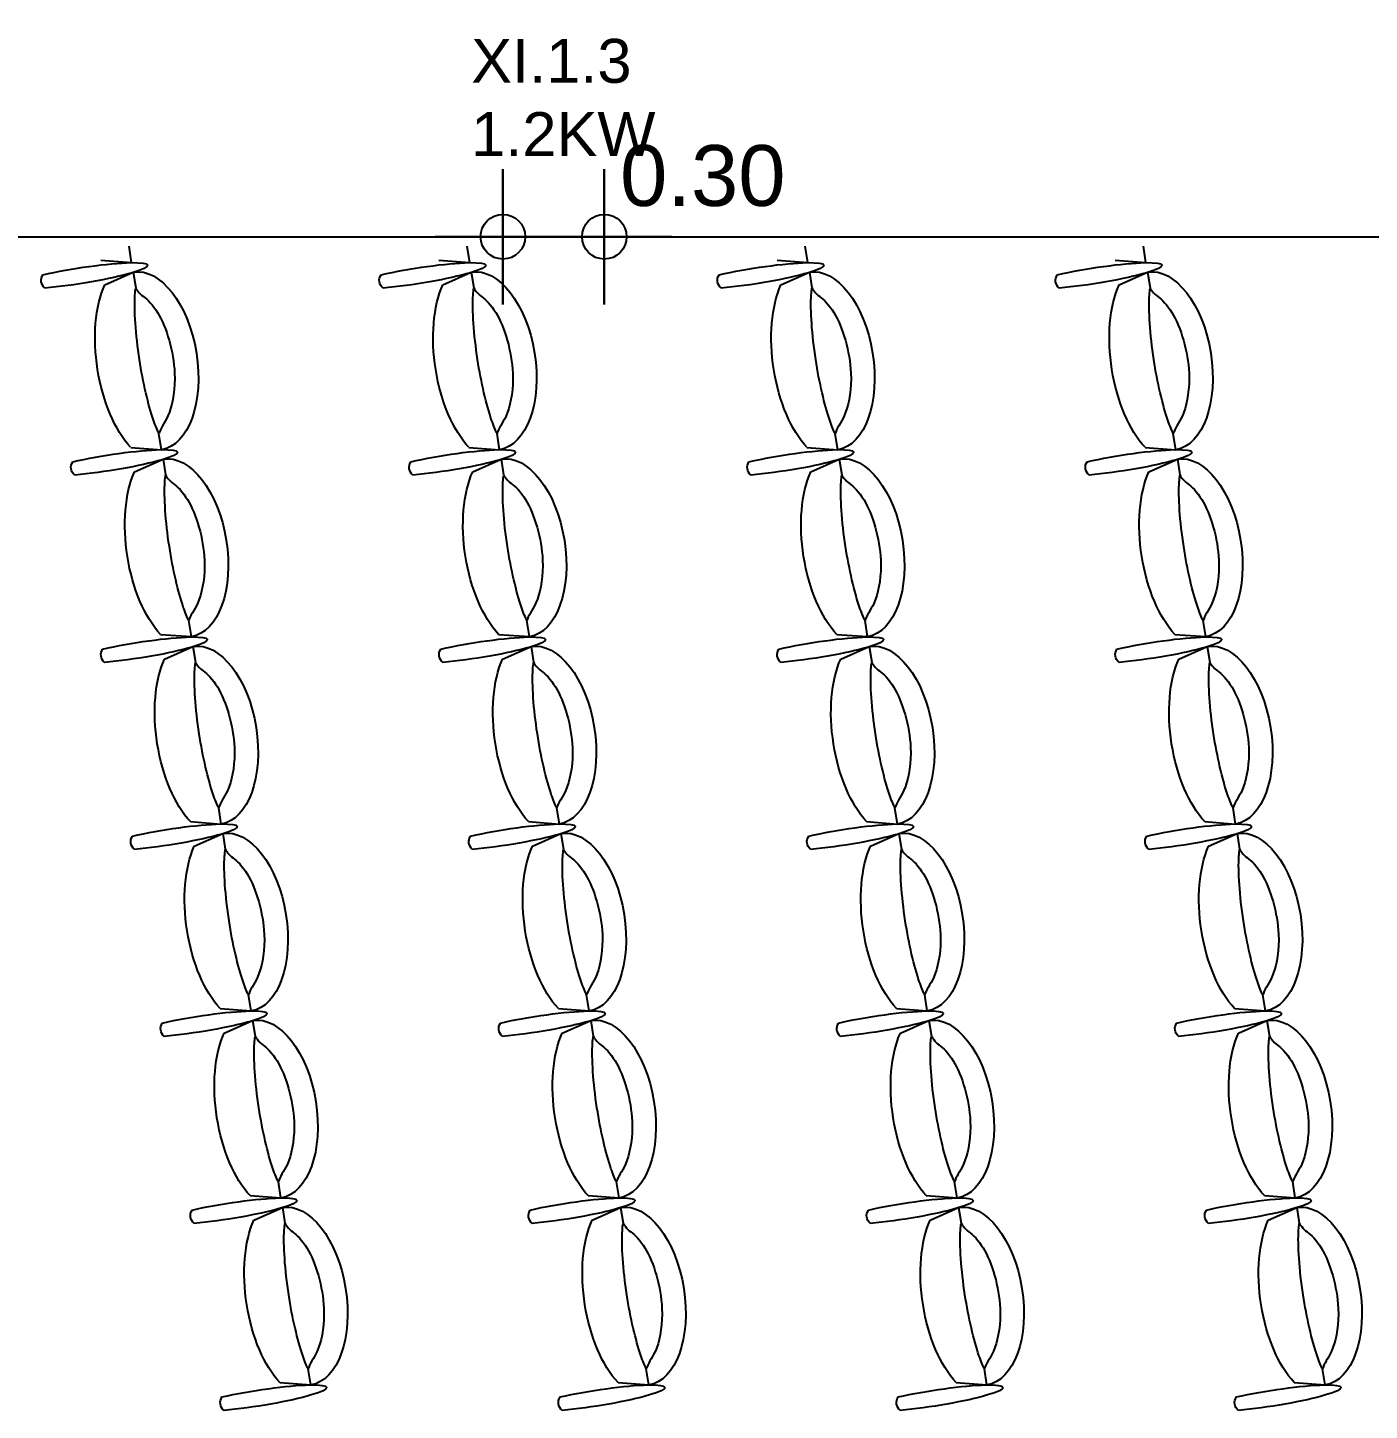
# Model space of a CAD drawing. Header units: metres. Extents: x -11 to 85, y -301 to 135.
# Drawn here: x 27.918 to 31.886, y -183.875 to -179.786 of the extents above; entities that cross this region are included whole.
import ezdxf

# ---------------------------------------------------------------- set-up
doc = ezdxf.new("R2010")
doc.units = ezdxf.units.M
doc.header["$LTSCALE"] = 0.036
doc.header["$PDMODE"] = 2
for name, color, linetype in [('arxitek isogeio', 252, 'Continuous'), ('DIMBLK', 252, 'Continuous'), ('Epipla', 252, 'Continuous'), ('HLEK_FL001_SYMBOLS', 230, 'Continuous')]:
    doc.layers.add(name, color=color, linetype=linetype)
doc.styles.add('COMU-N', font='arial.ttf')
doc.styles.get("Standard").update_dxf_attribs({"font": 'arial.ttf'})
doc.dimstyles.new('CADWDOT', dxfattribs={"dimscale": 0.1, "dimtxt": 1.8, "dimasz": 0.08, "dimexe": 2, "dimexo": 0, "dimgap": 0.09, "dimtad": 0, "dimrnd": 0.001, "dimzin": 0, "dimdsep": 46, "dimtxsty": 'Standard', "dimblk1": 'ARTDIM', "dimblk2": 'ARTDIM', "dimsah": 1, "dimcen": 0.09, "dimdle": 0.05, "dimse1": 1, "dimse2": 1, "dimadec": 0, "dimazin": 0, "dimtfac": 1, "dimtmove": 0, "dimatfit": 3, "dimldrblk": 'ARTDIM', "dimfxl": 2, "dimtvp": 0.9999, "dimtolj": 1, "dimtzin": 0, "dimarcsym": 0})

# ---------------------------------------------------------------- blocks, each defined once
blk = doc.blocks.new('ARTDIM')
at = {"layer": 'DIMBLK'}
for p, q in [((0, -24.9975), (0, 24.9975)), ((-24.9975, 0), (24.9975, 0))]:
    blk.add_line(p, q, dxfattribs=at)
blk.add_circle((0, 0), 8.25, dxfattribs=at)
blk = doc.blocks.new('*D1306')
at = {"layer": 'arxitek isogeio', "color": 0, "lineweight": -2}
blk.add_line((22.4317, -180.4041), (29.3157, -180.4041), dxfattribs=at)
at = {"layer": 'Defpoints', "color": 0, "transparency": 16777216}
for p in [(22.4237, -179.7468), (29.3237, -179.7468), (29.3237, -180.4041)]:
    blk.add_point(p, dxfattribs=at)
at = {"layer": 'arxitek isogeio', "color": 0, "lineweight": -2, "xscale": 0.008, "yscale": 0.008, "zscale": 0.008, "rotation": 180}
blk.add_blockref('ARTDIM', (22.4237, -180.4041), dxfattribs=at)
at = {"layer": 'arxitek isogeio', "color": 0, "lineweight": -2, "xscale": 0.008, "yscale": 0.008, "zscale": 0.008}
blk.add_blockref('ARTDIM', (29.3237, -180.4041), dxfattribs=at)
at = {"layer": 'arxitek isogeio', "color": 0, "insert": (25.8737, -180.2242), "char_height": 0.18, "attachment_point": 5}
blk.add_mtext('\\A1;6.90', dxfattribs=at)
blk = doc.blocks.new('*D1307')
at = {"layer": 'arxitek isogeio', "color": 0, "lineweight": -2}
for p, q in [((29.3317, -180.4041), (29.6157, -180.4041)), ((29.6237, -180.4041), (30.1983, -180.4041))]:
    blk.add_line(p, q, dxfattribs=at)
at = {"layer": 'Defpoints', "color": 0, "transparency": 16777216}
for p in [(29.3237, -179.7468), (29.6237, -179.7468), (29.6237, -180.4041)]:
    blk.add_point(p, dxfattribs=at)
at = {"layer": 'arxitek isogeio', "color": 0, "lineweight": -2, "xscale": 0.008, "yscale": 0.008, "zscale": 0.008, "rotation": 180}
blk.add_blockref('ARTDIM', (29.3237, -180.4041), dxfattribs=at)
at = {"layer": 'arxitek isogeio', "color": 0, "lineweight": -2, "xscale": 0.008, "yscale": 0.008, "zscale": 0.008}
blk.add_blockref('ARTDIM', (29.6237, -180.4041), dxfattribs=at)
at = {"layer": 'arxitek isogeio', "color": 0, "insert": (29.915, -180.2242), "char_height": 0.18, "attachment_point": 5}
blk.add_mtext('\\A1;0.30', dxfattribs=at)
blk = doc.blocks.new('*D1308')
at = {"layer": 'arxitek isogeio', "color": 0, "lineweight": -2}
blk.add_line((29.6317, -180.4041), (36.5157, -180.4041), dxfattribs=at)
at = {"layer": 'Defpoints', "color": 0, "transparency": 16777216}
for p in [(29.6237, -179.7468), (36.5237, -179.7468), (36.5237, -180.4041)]:
    blk.add_point(p, dxfattribs=at)
at = {"layer": 'arxitek isogeio', "color": 0, "lineweight": -2, "xscale": 0.008, "yscale": 0.008, "zscale": 0.008, "rotation": 180}
blk.add_blockref('ARTDIM', (29.6237, -180.4041), dxfattribs=at)
at = {"layer": 'arxitek isogeio', "color": 0, "lineweight": -2, "xscale": 0.008, "yscale": 0.008, "zscale": 0.008}
blk.add_blockref('ARTDIM', (36.5237, -180.4041), dxfattribs=at)
at = {"layer": 'arxitek isogeio', "color": 0, "insert": (33.0737, -180.2242), "char_height": 0.18, "attachment_point": 5}
blk.add_mtext('\\A1;6.90', dxfattribs=at)
blk = doc.blocks.new('A$C4C174ED7')
at = {"layer": 'Epipla'}
for p, q in [((8.6743, 3.0497), (8.7655, 3.0566)), ((8.7655, 3.0566), (8.758, 3.0092)), ((9.6743, 3.0497), (9.7655, 3.0566)), ((9.7655, 3.0566), (9.758, 3.0092)), ((10.6743, 3.0497), (10.7655, 3.0566)), ((10.7655, 3.0566), (10.758, 3.0092)), ((11.6743, 3.0497), (11.7655, 3.0566)), ((11.7655, 3.0566), (11.758, 3.0092)), ((8.6817, 2.5313), (8.6892, 2.5782)), ((9.6817, 2.5313), (9.6892, 2.5782)), ((10.6817, 2.5313), (10.6892, 2.5782)), ((11.6817, 2.5313), (11.6892, 2.5782)), ((8.5976, 2.569), (8.6817, 2.5313)), ((9.5976, 2.569), (9.6817, 2.5313)), ((10.5976, 2.569), (10.6817, 2.5313)), ((11.5976, 2.569), (11.6817, 2.5313)), ((8.5861, 2.4967), (8.6773, 2.5036)), ((8.6773, 2.5036), (8.6697, 2.4562)), ((9.5861, 2.4967), (9.6773, 2.5036)), ((9.6773, 2.5036), (9.6697, 2.4562)), ((10.5861, 2.4967), (10.6773, 2.5036)), ((10.6773, 2.5036), (10.6697, 2.4562)), ((11.5861, 2.4967), (11.6773, 2.5036)), ((11.6773, 2.5036), (11.6697, 2.4562)), ((8.5094, 2.016), (8.5935, 1.9783)), ((8.5935, 1.9783), (8.601, 2.0252)), ((9.5094, 2.016), (9.5935, 1.9783)), ((9.5935, 1.9783), (9.601, 2.0252)), ((10.5094, 2.016), (10.5935, 1.9783)), ((10.5935, 1.9783), (10.601, 2.0252)), ((11.5094, 2.016), (11.5935, 1.9783)), ((11.5935, 1.9783), (11.601, 2.0252)), ((8.4978, 1.9437), (8.5891, 1.9506)), ((8.5891, 1.9506), (8.5815, 1.9032)), ((9.4978, 1.9437), (9.5891, 1.9506)), ((9.5891, 1.9506), (9.5815, 1.9032)), ((10.4978, 1.9437), (10.5891, 1.9506)), ((10.5891, 1.9506), (10.5815, 1.9032)), ((11.4978, 1.9437), (11.5891, 1.9506)), ((11.5891, 1.9506), (11.5815, 1.9032)), ((8.5053, 1.4253), (8.5127, 1.4722)), ((9.5053, 1.4253), (9.5127, 1.4722)), ((10.5053, 1.4253), (10.5127, 1.4722)), ((11.5053, 1.4253), (11.5127, 1.4722)), ((8.4211, 1.463), (8.5053, 1.4253)), ((9.4211, 1.463), (9.5053, 1.4253)), ((10.4211, 1.463), (10.5053, 1.4253)), ((11.4211, 1.463), (11.5053, 1.4253)), ((8.4096, 1.3906), (8.5009, 1.3976)), ((8.5009, 1.3976), (8.4933, 1.3502)), ((9.4096, 1.3906), (9.5009, 1.3976)), ((9.5009, 1.3976), (9.4933, 1.3502)), ((10.4096, 1.3906), (10.5009, 1.3976)), ((10.5009, 1.3976), (10.4933, 1.3502)), ((11.4096, 1.3906), (11.5009, 1.3976)), ((11.5009, 1.3976), (11.4933, 1.3502)), ((8.3329, 0.91), (8.417, 0.8723)), ((8.417, 0.8723), (8.4245, 0.9192)), ((9.3329, 0.91), (9.417, 0.8723)), ((9.417, 0.8723), (9.4245, 0.9192)), ((10.3329, 0.91), (10.417, 0.8723)), ((10.417, 0.8723), (10.4245, 0.9192)), ((11.3329, 0.91), (11.417, 0.8723)), ((11.417, 0.8723), (11.4245, 0.9192)), ((8.3212, 0.8366), (8.4124, 0.8435)), ((8.4124, 0.8435), (8.4049, 0.7961)), ((9.3212, 0.8366), (9.4124, 0.8435)), ((9.4124, 0.8435), (9.4049, 0.7961)), ((10.3212, 0.8366), (10.4124, 0.8435)), ((10.4124, 0.8435), (10.4049, 0.7961)), ((11.3212, 0.8366), (11.4124, 0.8435)), ((11.4124, 0.8435), (11.4049, 0.7961)), ((8.2445, 0.3559), (8.3286, 0.3182)), ((8.3286, 0.3182), (8.3361, 0.3651)), ((9.2445, 0.3559), (9.3286, 0.3182)), ((9.3286, 0.3182), (9.3361, 0.3651)), ((10.2445, 0.3559), (10.3286, 0.3182)), ((10.3286, 0.3182), (10.3361, 0.3651)), ((11.2445, 0.3559), (11.3286, 0.3182)), ((11.3286, 0.3182), (11.3361, 0.3651)), ((8.233, 0.2836), (8.3242, 0.2905)), ((8.3242, 0.2905), (8.3166, 0.2431)), ((9.233, 0.2836), (9.3242, 0.2905)), ((9.3242, 0.2905), (9.3166, 0.2431)), ((10.233, 0.2836), (10.3242, 0.2905)), ((10.3242, 0.2905), (10.3166, 0.2431)), ((11.233, 0.2836), (11.3242, 0.2905)), ((11.3242, 0.2905), (11.3166, 0.2431)), ((8.1563, -0.1971), (8.2404, -0.2348)), ((8.2404, -0.2348), (8.2479, -0.1879)), ((9.1563, -0.1971), (9.2404, -0.2348)), ((9.2404, -0.2348), (9.2479, -0.1879)), ((10.1563, -0.1971), (10.2404, -0.2348)), ((10.2404, -0.2348), (10.2479, -0.1879)), ((11.1563, -0.1971), (11.2404, -0.2348)), ((11.2404, -0.2348), (11.2479, -0.1879)), ((8.1446, -0.2705), (8.2358, -0.2636)), ((8.2358, -0.2636), (8.2282, -0.311)), ((9.1446, -0.2705), (9.2358, -0.2636)), ((9.2358, -0.2636), (9.2282, -0.311)), ((10.1446, -0.2705), (10.2358, -0.2636)), ((10.2358, -0.2636), (10.2282, -0.311)), ((11.1446, -0.2705), (11.2358, -0.2636)), ((11.2358, -0.2636), (11.2282, -0.311))]:
    blk.add_line(p, q, dxfattribs=at)
for points in [[(8.5091, 3.1317, 0.397593), (8.503, 3.0922)], [(9.5091, 3.1317, 0.397593), (9.503, 3.0922)], [(10.5091, 3.1317, 0.397593), (10.503, 3.0922)], [(11.5091, 3.1317, 0.397593), (11.503, 3.0922)], [(8.4209, 2.5787, 0.397593), (8.4147, 2.5392)], [(9.4209, 2.5787, 0.397593), (9.4147, 2.5392)], [(10.4209, 2.5787, 0.397593), (10.4147, 2.5392)], [(11.4209, 2.5787, 0.397593), (11.4147, 2.5392)], [(8.3327, 2.0257, 0.397593), (8.3265, 1.9862)], [(9.3327, 2.0257, 0.397593), (9.3265, 1.9862)], [(10.3327, 2.0257, 0.397593), (10.3265, 1.9862)], [(11.3327, 2.0257, 0.397593), (11.3265, 1.9862)], [(8.2444, 1.4727, 0.397593), (8.2383, 1.4331)], [(9.2444, 1.4727, 0.397593), (9.2383, 1.4331)], [(10.2444, 1.4727, 0.397593), (10.2383, 1.4331)], [(11.2444, 1.4727, 0.397593), (11.2383, 1.4331)], [(8.1562, 0.9197, 0.397593), (8.15, 0.8801)], [(9.1562, 0.9197, 0.397593), (9.15, 0.8801)], [(10.1562, 0.9197, 0.397593), (10.15, 0.8801)], [(11.1562, 0.9197, 0.397593), (11.15, 0.8801)], [(8.0678, 0.3656, 0.397593), (8.0616, 0.326)], [(9.0678, 0.3656, 0.397593), (9.0616, 0.326)], [(10.0678, 0.3656, 0.397593), (10.0616, 0.326)], [(11.0678, 0.3656, 0.397593), (11.0616, 0.326)], [(7.9796, -0.1874, 0.397593), (7.9734, -0.227)], [(8.9796, -0.1874, 0.397593), (8.9734, -0.227)], [(9.9796, -0.1874, 0.397593), (9.9734, -0.227)], [(10.9796, -0.1874, 0.397593), (10.9734, -0.227)]]:
    blk.add_lwpolyline(points, format="xyb", dxfattribs=at)
for centre, major_axis, ratio, start_param, end_param in [((8.6101, 3.0956), (-0.2028, 0.0318), 0.113529, 1.031877, 5.251545), ((9.6101, 3.0956), (-0.2028, 0.0318), 0.113529, 1.031877, 5.251545), ((10.6101, 3.0956), (-0.2028, 0.0318), 0.113529, 1.031877, 5.251545), ((11.6101, 3.0956), (-0.2028, 0.0318), 0.113529, 1.031877, 5.251545), ((8.7236, 2.794), (0.0463, 0.2995), 0.493003, 0.628379, 2.49343), ((8.7236, 2.794), (0.0419, 0.2627), 0.552275, 3.141593, 6.283185), ((9.7236, 2.794), (0.0463, 0.2995), 0.493003, 0.628379, 2.49343), ((9.7236, 2.794), (0.0419, 0.2627), 0.552275, 3.141593, 6.283185), ((10.7236, 2.794), (0.0463, 0.2995), 0.493003, 0.628379, 2.49343), ((10.7236, 2.794), (0.0419, 0.2627), 0.552275, 3.141593, 6.283185), ((11.7236, 2.794), (0.0463, 0.2995), 0.493003, 0.628379, 2.49343), ((11.7236, 2.794), (0.0419, 0.2627), 0.552275, 3.141593, 6.283185), ((8.5219, 2.5426), (-0.2028, 0.0318), 0.113529, 1.031877, 5.251545), ((9.5219, 2.5426), (-0.2028, 0.0318), 0.113529, 1.031877, 5.251545), ((10.5219, 2.5426), (-0.2028, 0.0318), 0.113529, 1.031877, 5.251545), ((11.5219, 2.5426), (-0.2028, 0.0318), 0.113529, 1.031877, 5.251545), ((8.6354, 2.241), (0.0463, 0.2995), 0.493003, 0.628379, 2.49343), ((8.6354, 2.241), (0.0419, 0.2627), 0.552275, 3.141593, 6.283185), ((9.6354, 2.241), (0.0463, 0.2995), 0.493003, 0.628379, 2.49343), ((9.6354, 2.241), (0.0419, 0.2627), 0.552275, 3.141593, 6.283185), ((10.6354, 2.241), (0.0463, 0.2995), 0.493003, 0.628379, 2.49343), ((10.6354, 2.241), (0.0419, 0.2627), 0.552275, 3.141593, 6.283185), ((11.6354, 2.241), (0.0463, 0.2995), 0.493003, 0.628379, 2.49343), ((11.6354, 2.241), (0.0419, 0.2627), 0.552275, 3.141593, 6.283185), ((8.4337, 1.9896), (-0.2028, 0.0318), 0.113529, 1.031877, 5.251545), ((9.4337, 1.9896), (-0.2028, 0.0318), 0.113529, 1.031877, 5.251545), ((10.4337, 1.9896), (-0.2028, 0.0318), 0.113529, 1.031877, 5.251545), ((11.4337, 1.9896), (-0.2028, 0.0318), 0.113529, 1.031877, 5.251545), ((8.5472, 1.6879), (0.0463, 0.2995), 0.493003, 0.628379, 2.49343), ((8.5472, 1.6879), (0.0419, 0.2627), 0.552275, 3.141593, 6.283185), ((9.5472, 1.6879), (0.0463, 0.2995), 0.493003, 0.628379, 2.49343), ((9.5472, 1.6879), (0.0419, 0.2627), 0.552275, 3.141593, 6.283185), ((10.5472, 1.6879), (0.0463, 0.2995), 0.493003, 0.628379, 2.49343), ((10.5472, 1.6879), (0.0419, 0.2627), 0.552275, 3.141593, 6.283185), ((11.5472, 1.6879), (0.0463, 0.2995), 0.493003, 0.628379, 2.49343), ((11.5472, 1.6879), (0.0419, 0.2627), 0.552275, 3.141593, 6.283185), ((8.3454, 1.4366), (-0.2028, 0.0318), 0.113529, 1.031877, 5.251545), ((9.3454, 1.4366), (-0.2028, 0.0318), 0.113529, 1.031877, 5.251545), ((10.3454, 1.4366), (-0.2028, 0.0318), 0.113529, 1.031877, 5.251545), ((11.3454, 1.4366), (-0.2028, 0.0318), 0.113529, 1.031877, 5.251545), ((8.4589, 1.1349), (0.0463, 0.2995), 0.493003, 0.628379, 2.49343), ((8.4589, 1.1349), (0.0419, 0.2627), 0.552275, 3.141593, 6.283185), ((9.4589, 1.1349), (0.0463, 0.2995), 0.493003, 0.628379, 2.49343), ((9.4589, 1.1349), (0.0419, 0.2627), 0.552275, 3.141593, 6.283185), ((10.4589, 1.1349), (0.0463, 0.2995), 0.493003, 0.628379, 2.49343), ((10.4589, 1.1349), (0.0419, 0.2627), 0.552275, 3.141593, 6.283185), ((11.4589, 1.1349), (0.0463, 0.2995), 0.493003, 0.628379, 2.49343), ((11.4589, 1.1349), (0.0419, 0.2627), 0.552275, 3.141593, 6.283185), ((8.2572, 0.8836), (-0.2028, 0.0318), 0.113529, 1.031877, 5.251545), ((9.2572, 0.8836), (-0.2028, 0.0318), 0.113529, 1.031877, 5.251545), ((10.2572, 0.8836), (-0.2028, 0.0318), 0.113529, 1.031877, 5.251545), ((11.2572, 0.8836), (-0.2028, 0.0318), 0.113529, 1.031877, 5.251545), ((8.3705, 0.5809), (0.0463, 0.2995), 0.493003, 0.628379, 2.49343), ((8.3705, 0.5809), (0.0419, 0.2627), 0.552275, 3.141593, 6.283185), ((9.3705, 0.5809), (0.0463, 0.2995), 0.493003, 0.628379, 2.49343), ((9.3705, 0.5809), (0.0419, 0.2627), 0.552275, 3.141593, 6.283185), ((10.3705, 0.5809), (0.0463, 0.2995), 0.493003, 0.628379, 2.49343), ((10.3705, 0.5809), (0.0419, 0.2627), 0.552275, 3.141593, 6.283185), ((11.3705, 0.5809), (0.0463, 0.2995), 0.493003, 0.628379, 2.49343), ((11.3705, 0.5809), (0.0419, 0.2627), 0.552275, 3.141593, 6.283185), ((8.1688, 0.3295), (-0.2028, 0.0318), 0.113529, 1.031877, 5.251545), ((9.1688, 0.3295), (-0.2028, 0.0318), 0.113529, 1.031877, 5.251545), ((10.1688, 0.3295), (-0.2028, 0.0318), 0.113529, 1.031877, 5.251545), ((11.1688, 0.3295), (-0.2028, 0.0318), 0.113529, 1.031877, 5.251545), ((8.2823, 0.0278), (0.0419, 0.2627), 0.552275, 3.141593, 6.283185), ((9.2823, 0.0278), (0.0419, 0.2627), 0.552275, 3.141593, 6.283185), ((10.2823, 0.0278), (0.0419, 0.2627), 0.552275, 3.141593, 6.283185), ((11.2823, 0.0278), (0.0419, 0.2627), 0.552275, 3.141593, 6.283185), ((8.2823, 0.0278), (0.0463, 0.2995), 0.493003, 0.628379, 2.49343), ((9.2823, 0.0278), (0.0463, 0.2995), 0.493003, 0.628379, 2.49343), ((10.2823, 0.0278), (0.0463, 0.2995), 0.493003, 0.628379, 2.49343), ((11.2823, 0.0278), (0.0463, 0.2995), 0.493003, 0.628379, 2.49343), ((8.0806, -0.2235), (-0.2028, 0.0318), 0.113529, 1.031877, 5.251545), ((9.0806, -0.2235), (-0.2028, 0.0318), 0.113529, 1.031877, 5.251545), ((10.0806, -0.2235), (-0.2028, 0.0318), 0.113529, 1.031877, 5.251545), ((11.0806, -0.2235), (-0.2028, 0.0318), 0.113529, 1.031877, 5.251545)]:
    blk.add_ellipse(centre, major_axis=major_axis, ratio=ratio, start_param=start_param, end_param=end_param, dxfattribs=at)
for points, knots in [([(8.758, 3.0092), (8.7534, 3.0001), (8.7475, 2.9863), (8.7265, 2.9247), (8.7108, 2.8576), (8.689, 2.7162), (8.6843, 2.6421), (8.6876, 2.5911), (8.6884, 2.5841), (8.6893, 2.5786)], [0.506584, 0.506584, 0.506584, 0.506584, 0.805592, 0.805592, 1.599086, 1.599086, 2.473163, 2.473163, 2.635992, 2.635992, 2.635992, 2.635992]), ([(8.6893, 2.5786), (8.6893, 2.5786), (8.7003, 2.5961), (8.724, 2.6118), (8.7398, 2.628), (8.7807, 2.6953), (8.8013, 2.7658), (8.8065, 2.8749), (8.7994, 2.9171), (8.778, 2.9756), (8.7659, 2.9858), (8.758, 3.0092), (8.758, 3.0092), (8.758, 3.0092)], [3.141593, 3.141593, 3.141593, 3.141593, 3.601272, 3.601272, 4.06095, 4.06095, 4.924473, 4.924473, 5.526258, 5.526258, 6.140896, 6.140896, 6.283185, 6.283185, 6.283185, 6.283185]), ([(9.758, 3.0092), (9.7534, 3.0001), (9.7475, 2.9863), (9.7265, 2.9247), (9.7108, 2.8576), (9.689, 2.7162), (9.6843, 2.6421), (9.6876, 2.5911), (9.6884, 2.5841), (9.6893, 2.5786)], [0.506584, 0.506584, 0.506584, 0.506584, 0.805592, 0.805592, 1.599086, 1.599086, 2.473163, 2.473163, 2.635992, 2.635992, 2.635992, 2.635992]), ([(9.6893, 2.5786), (9.6893, 2.5786), (9.7003, 2.5961), (9.724, 2.6118), (9.7398, 2.628), (9.7807, 2.6953), (9.8013, 2.7658), (9.8065, 2.8749), (9.7994, 2.9171), (9.778, 2.9756), (9.7659, 2.9858), (9.758, 3.0092), (9.758, 3.0092), (9.758, 3.0092)], [3.141593, 3.141593, 3.141593, 3.141593, 3.601272, 3.601272, 4.06095, 4.06095, 4.924473, 4.924473, 5.526258, 5.526258, 6.140896, 6.140896, 6.283185, 6.283185, 6.283185, 6.283185]), ([(10.758, 3.0092), (10.7534, 3.0001), (10.7475, 2.9863), (10.7265, 2.9247), (10.7108, 2.8576), (10.689, 2.7162), (10.6843, 2.6421), (10.6876, 2.5911), (10.6884, 2.5841), (10.6893, 2.5786)], [0.506584, 0.506584, 0.506584, 0.506584, 0.805592, 0.805592, 1.599086, 1.599086, 2.473163, 2.473163, 2.635992, 2.635992, 2.635992, 2.635992]), ([(10.6893, 2.5786), (10.6893, 2.5786), (10.7003, 2.5961), (10.724, 2.6118), (10.7398, 2.628), (10.7807, 2.6953), (10.8013, 2.7658), (10.8065, 2.8749), (10.7994, 2.9171), (10.778, 2.9756), (10.7659, 2.9858), (10.758, 3.0092), (10.758, 3.0092), (10.758, 3.0092)], [3.141593, 3.141593, 3.141593, 3.141593, 3.601272, 3.601272, 4.06095, 4.06095, 4.924473, 4.924473, 5.526258, 5.526258, 6.140896, 6.140896, 6.283185, 6.283185, 6.283185, 6.283185]), ([(11.758, 3.0092), (11.7534, 3.0001), (11.7475, 2.9863), (11.7265, 2.9247), (11.7108, 2.8576), (11.689, 2.7162), (11.6843, 2.6421), (11.6876, 2.5911), (11.6884, 2.5841), (11.6893, 2.5786)], [0.506584, 0.506584, 0.506584, 0.506584, 0.805592, 0.805592, 1.599086, 1.599086, 2.473163, 2.473163, 2.635992, 2.635992, 2.635992, 2.635992]), ([(11.6893, 2.5786), (11.6893, 2.5786), (11.7003, 2.5961), (11.724, 2.6118), (11.7398, 2.628), (11.7807, 2.6953), (11.8013, 2.7658), (11.8065, 2.8749), (11.7994, 2.9171), (11.778, 2.9756), (11.7659, 2.9858), (11.758, 3.0092), (11.758, 3.0092), (11.758, 3.0092)], [3.141593, 3.141593, 3.141593, 3.141593, 3.601272, 3.601272, 4.06095, 4.06095, 4.924473, 4.924473, 5.526258, 5.526258, 6.140896, 6.140896, 6.283185, 6.283185, 6.283185, 6.283185]), ([(8.6697, 2.4562), (8.6652, 2.4471), (8.6593, 2.4333), (8.6382, 2.3717), (8.6225, 2.3046), (8.6007, 2.1632), (8.596, 2.0891), (8.5994, 2.0381), (8.6002, 2.0311), (8.6011, 2.0256)], [0.506584, 0.506584, 0.506584, 0.506584, 0.805592, 0.805592, 1.599086, 1.599086, 2.473163, 2.473163, 2.635992, 2.635992, 2.635992, 2.635992]), ([(8.6011, 2.0256), (8.6011, 2.0256), (8.6121, 2.0431), (8.6357, 2.0588), (8.6516, 2.075), (8.6925, 2.1422), (8.7131, 2.2128), (8.7183, 2.3219), (8.7111, 2.364), (8.6897, 2.4226), (8.6777, 2.4328), (8.6697, 2.4562), (8.6697, 2.4562), (8.6697, 2.4562)], [3.141593, 3.141593, 3.141593, 3.141593, 3.601272, 3.601272, 4.06095, 4.06095, 4.924473, 4.924473, 5.526258, 5.526258, 6.140896, 6.140896, 6.283185, 6.283185, 6.283185, 6.283185]), ([(9.6697, 2.4562), (9.6652, 2.4471), (9.6593, 2.4333), (9.6382, 2.3717), (9.6225, 2.3046), (9.6007, 2.1632), (9.596, 2.0891), (9.5994, 2.0381), (9.6002, 2.0311), (9.6011, 2.0256)], [0.506584, 0.506584, 0.506584, 0.506584, 0.805592, 0.805592, 1.599086, 1.599086, 2.473163, 2.473163, 2.635992, 2.635992, 2.635992, 2.635992]), ([(9.6011, 2.0256), (9.6011, 2.0256), (9.6121, 2.0431), (9.6357, 2.0588), (9.6516, 2.075), (9.6925, 2.1422), (9.7131, 2.2128), (9.7183, 2.3219), (9.7111, 2.364), (9.6897, 2.4226), (9.6777, 2.4328), (9.6697, 2.4562), (9.6697, 2.4562), (9.6697, 2.4562)], [3.141593, 3.141593, 3.141593, 3.141593, 3.601272, 3.601272, 4.06095, 4.06095, 4.924473, 4.924473, 5.526258, 5.526258, 6.140896, 6.140896, 6.283185, 6.283185, 6.283185, 6.283185]), ([(10.6697, 2.4562), (10.6652, 2.4471), (10.6593, 2.4333), (10.6382, 2.3717), (10.6225, 2.3046), (10.6007, 2.1632), (10.596, 2.0891), (10.5994, 2.0381), (10.6002, 2.0311), (10.6011, 2.0256)], [0.506584, 0.506584, 0.506584, 0.506584, 0.805592, 0.805592, 1.599086, 1.599086, 2.473163, 2.473163, 2.635992, 2.635992, 2.635992, 2.635992]), ([(10.6011, 2.0256), (10.6011, 2.0256), (10.6121, 2.0431), (10.6357, 2.0588), (10.6516, 2.075), (10.6925, 2.1422), (10.7131, 2.2128), (10.7183, 2.3219), (10.7111, 2.364), (10.6897, 2.4226), (10.6777, 2.4328), (10.6697, 2.4562), (10.6697, 2.4562), (10.6697, 2.4562)], [3.141593, 3.141593, 3.141593, 3.141593, 3.601272, 3.601272, 4.06095, 4.06095, 4.924473, 4.924473, 5.526258, 5.526258, 6.140896, 6.140896, 6.283185, 6.283185, 6.283185, 6.283185]), ([(11.6697, 2.4562), (11.6652, 2.4471), (11.6593, 2.4333), (11.6382, 2.3717), (11.6225, 2.3046), (11.6007, 2.1632), (11.596, 2.0891), (11.5994, 2.0381), (11.6002, 2.0311), (11.6011, 2.0256)], [0.506584, 0.506584, 0.506584, 0.506584, 0.805592, 0.805592, 1.599086, 1.599086, 2.473163, 2.473163, 2.635992, 2.635992, 2.635992, 2.635992]), ([(11.6011, 2.0256), (11.6011, 2.0256), (11.6121, 2.0431), (11.6357, 2.0588), (11.6516, 2.075), (11.6925, 2.1422), (11.7131, 2.2128), (11.7183, 2.3219), (11.7111, 2.364), (11.6897, 2.4226), (11.6777, 2.4328), (11.6697, 2.4562), (11.6697, 2.4562), (11.6697, 2.4562)], [3.141593, 3.141593, 3.141593, 3.141593, 3.601272, 3.601272, 4.06095, 4.06095, 4.924473, 4.924473, 5.526258, 5.526258, 6.140896, 6.140896, 6.283185, 6.283185, 6.283185, 6.283185]), ([(8.5815, 1.9032), (8.5769, 1.8941), (8.5711, 1.8803), (8.55, 1.8187), (8.5343, 1.7516), (8.5125, 1.6102), (8.5078, 1.5361), (8.5112, 1.4851), (8.512, 1.4781), (8.5128, 1.4726)], [0.506584, 0.506584, 0.506584, 0.506584, 0.805592, 0.805592, 1.599086, 1.599086, 2.473163, 2.473163, 2.635992, 2.635992, 2.635992, 2.635992]), ([(8.5128, 1.4726), (8.5128, 1.4726), (8.5239, 1.4901), (8.5475, 1.5058), (8.5634, 1.5219), (8.6042, 1.5892), (8.6249, 1.6598), (8.6301, 1.7689), (8.6229, 1.811), (8.6015, 1.8696), (8.5894, 1.8798), (8.5815, 1.9032), (8.5815, 1.9032), (8.5815, 1.9032)], [3.141593, 3.141593, 3.141593, 3.141593, 3.601272, 3.601272, 4.06095, 4.06095, 4.924473, 4.924473, 5.526258, 5.526258, 6.140896, 6.140896, 6.283185, 6.283185, 6.283185, 6.283185]), ([(9.5815, 1.9032), (9.5769, 1.8941), (9.5711, 1.8803), (9.55, 1.8187), (9.5343, 1.7516), (9.5125, 1.6102), (9.5078, 1.5361), (9.5112, 1.4851), (9.512, 1.4781), (9.5128, 1.4726)], [0.506584, 0.506584, 0.506584, 0.506584, 0.805592, 0.805592, 1.599086, 1.599086, 2.473163, 2.473163, 2.635992, 2.635992, 2.635992, 2.635992]), ([(9.5128, 1.4726), (9.5128, 1.4726), (9.5239, 1.4901), (9.5475, 1.5058), (9.5634, 1.5219), (9.6042, 1.5892), (9.6249, 1.6598), (9.6301, 1.7689), (9.6229, 1.811), (9.6015, 1.8696), (9.5894, 1.8798), (9.5815, 1.9032), (9.5815, 1.9032), (9.5815, 1.9032)], [3.141593, 3.141593, 3.141593, 3.141593, 3.601272, 3.601272, 4.06095, 4.06095, 4.924473, 4.924473, 5.526258, 5.526258, 6.140896, 6.140896, 6.283185, 6.283185, 6.283185, 6.283185]), ([(10.5815, 1.9032), (10.5769, 1.8941), (10.5711, 1.8803), (10.55, 1.8187), (10.5343, 1.7516), (10.5125, 1.6102), (10.5078, 1.5361), (10.5112, 1.4851), (10.512, 1.4781), (10.5128, 1.4726)], [0.506584, 0.506584, 0.506584, 0.506584, 0.805592, 0.805592, 1.599086, 1.599086, 2.473163, 2.473163, 2.635992, 2.635992, 2.635992, 2.635992]), ([(10.5128, 1.4726), (10.5128, 1.4726), (10.5239, 1.4901), (10.5475, 1.5058), (10.5634, 1.5219), (10.6042, 1.5892), (10.6249, 1.6598), (10.6301, 1.7689), (10.6229, 1.811), (10.6015, 1.8696), (10.5894, 1.8798), (10.5815, 1.9032), (10.5815, 1.9032), (10.5815, 1.9032)], [3.141593, 3.141593, 3.141593, 3.141593, 3.601272, 3.601272, 4.06095, 4.06095, 4.924473, 4.924473, 5.526258, 5.526258, 6.140896, 6.140896, 6.283185, 6.283185, 6.283185, 6.283185]), ([(11.5815, 1.9032), (11.5769, 1.8941), (11.5711, 1.8803), (11.55, 1.8187), (11.5343, 1.7516), (11.5125, 1.6102), (11.5078, 1.5361), (11.5112, 1.4851), (11.512, 1.4781), (11.5128, 1.4726)], [0.506584, 0.506584, 0.506584, 0.506584, 0.805592, 0.805592, 1.599086, 1.599086, 2.473163, 2.473163, 2.635992, 2.635992, 2.635992, 2.635992]), ([(11.5128, 1.4726), (11.5128, 1.4726), (11.5239, 1.4901), (11.5475, 1.5058), (11.5634, 1.5219), (11.6042, 1.5892), (11.6249, 1.6598), (11.6301, 1.7689), (11.6229, 1.811), (11.6015, 1.8696), (11.5894, 1.8798), (11.5815, 1.9032), (11.5815, 1.9032), (11.5815, 1.9032)], [3.141593, 3.141593, 3.141593, 3.141593, 3.601272, 3.601272, 4.06095, 4.06095, 4.924473, 4.924473, 5.526258, 5.526258, 6.140896, 6.140896, 6.283185, 6.283185, 6.283185, 6.283185]), ([(8.4933, 1.3502), (8.4887, 1.3411), (8.4828, 1.3273), (8.4618, 1.2657), (8.4461, 1.1985), (8.4243, 1.0572), (8.4196, 0.9831), (8.4229, 0.9321), (8.4237, 0.9251), (8.4246, 0.9196)], [0.506584, 0.506584, 0.506584, 0.506584, 0.805592, 0.805592, 1.599086, 1.599086, 2.473163, 2.473163, 2.635992, 2.635992, 2.635992, 2.635992]), ([(8.4246, 0.9196), (8.4246, 0.9196), (8.4356, 0.937), (8.4593, 0.9528), (8.4751, 0.9689), (8.516, 1.0362), (8.5366, 1.1068), (8.5418, 1.2159), (8.5347, 1.258), (8.5133, 1.3166), (8.5012, 1.3268), (8.4933, 1.3502), (8.4933, 1.3502), (8.4933, 1.3502)], [3.141593, 3.141593, 3.141593, 3.141593, 3.601272, 3.601272, 4.06095, 4.06095, 4.924473, 4.924473, 5.526258, 5.526258, 6.140896, 6.140896, 6.283185, 6.283185, 6.283185, 6.283185]), ([(9.4933, 1.3502), (9.4887, 1.3411), (9.4828, 1.3273), (9.4618, 1.2657), (9.4461, 1.1985), (9.4243, 1.0572), (9.4196, 0.9831), (9.4229, 0.9321), (9.4237, 0.9251), (9.4246, 0.9196)], [0.506584, 0.506584, 0.506584, 0.506584, 0.805592, 0.805592, 1.599086, 1.599086, 2.473163, 2.473163, 2.635992, 2.635992, 2.635992, 2.635992]), ([(9.4246, 0.9196), (9.4246, 0.9196), (9.4356, 0.937), (9.4593, 0.9528), (9.4751, 0.9689), (9.516, 1.0362), (9.5366, 1.1068), (9.5418, 1.2159), (9.5347, 1.258), (9.5133, 1.3166), (9.5012, 1.3268), (9.4933, 1.3502), (9.4933, 1.3502), (9.4933, 1.3502)], [3.141593, 3.141593, 3.141593, 3.141593, 3.601272, 3.601272, 4.06095, 4.06095, 4.924473, 4.924473, 5.526258, 5.526258, 6.140896, 6.140896, 6.283185, 6.283185, 6.283185, 6.283185]), ([(10.4933, 1.3502), (10.4887, 1.3411), (10.4828, 1.3273), (10.4618, 1.2657), (10.4461, 1.1985), (10.4243, 1.0572), (10.4196, 0.9831), (10.4229, 0.9321), (10.4237, 0.9251), (10.4246, 0.9196)], [0.506584, 0.506584, 0.506584, 0.506584, 0.805592, 0.805592, 1.599086, 1.599086, 2.473163, 2.473163, 2.635992, 2.635992, 2.635992, 2.635992]), ([(10.4246, 0.9196), (10.4246, 0.9196), (10.4356, 0.937), (10.4593, 0.9528), (10.4751, 0.9689), (10.516, 1.0362), (10.5366, 1.1068), (10.5418, 1.2159), (10.5347, 1.258), (10.5133, 1.3166), (10.5012, 1.3268), (10.4933, 1.3502), (10.4933, 1.3502), (10.4933, 1.3502)], [3.141593, 3.141593, 3.141593, 3.141593, 3.601272, 3.601272, 4.06095, 4.06095, 4.924473, 4.924473, 5.526258, 5.526258, 6.140896, 6.140896, 6.283185, 6.283185, 6.283185, 6.283185]), ([(11.4933, 1.3502), (11.4887, 1.3411), (11.4828, 1.3273), (11.4618, 1.2657), (11.4461, 1.1985), (11.4243, 1.0572), (11.4196, 0.9831), (11.4229, 0.9321), (11.4237, 0.9251), (11.4246, 0.9196)], [0.506584, 0.506584, 0.506584, 0.506584, 0.805592, 0.805592, 1.599086, 1.599086, 2.473163, 2.473163, 2.635992, 2.635992, 2.635992, 2.635992]), ([(11.4246, 0.9196), (11.4246, 0.9196), (11.4356, 0.937), (11.4593, 0.9528), (11.4751, 0.9689), (11.516, 1.0362), (11.5366, 1.1068), (11.5418, 1.2159), (11.5347, 1.258), (11.5133, 1.3166), (11.5012, 1.3268), (11.4933, 1.3502), (11.4933, 1.3502), (11.4933, 1.3502)], [3.141593, 3.141593, 3.141593, 3.141593, 3.601272, 3.601272, 4.06095, 4.06095, 4.924473, 4.924473, 5.526258, 5.526258, 6.140896, 6.140896, 6.283185, 6.283185, 6.283185, 6.283185]), ([(8.4049, 0.7961), (8.4003, 0.787), (8.3944, 0.7732), (8.3734, 0.7116), (8.3577, 0.6445), (8.3359, 0.5031), (8.3312, 0.429), (8.3345, 0.378), (8.3353, 0.371), (8.3362, 0.3655)], [0.506584, 0.506584, 0.506584, 0.506584, 0.805592, 0.805592, 1.599086, 1.599086, 2.473163, 2.473163, 2.635992, 2.635992, 2.635992, 2.635992]), ([(8.3362, 0.3655), (8.3362, 0.3655), (8.3472, 0.383), (8.3709, 0.3987), (8.3867, 0.4149), (8.4276, 0.4821), (8.4482, 0.5527), (8.4534, 0.6618), (8.4463, 0.7039), (8.4249, 0.7625), (8.4128, 0.7727), (8.4049, 0.7961), (8.4049, 0.7961), (8.4049, 0.7961)], [3.141593, 3.141593, 3.141593, 3.141593, 3.601272, 3.601272, 4.06095, 4.06095, 4.924473, 4.924473, 5.526258, 5.526258, 6.140896, 6.140896, 6.283185, 6.283185, 6.283185, 6.283185]), ([(9.4049, 0.7961), (9.4003, 0.787), (9.3944, 0.7732), (9.3734, 0.7116), (9.3577, 0.6445), (9.3359, 0.5031), (9.3312, 0.429), (9.3345, 0.378), (9.3353, 0.371), (9.3362, 0.3655)], [0.506584, 0.506584, 0.506584, 0.506584, 0.805592, 0.805592, 1.599086, 1.599086, 2.473163, 2.473163, 2.635992, 2.635992, 2.635992, 2.635992]), ([(9.3362, 0.3655), (9.3362, 0.3655), (9.3472, 0.383), (9.3709, 0.3987), (9.3867, 0.4149), (9.4276, 0.4821), (9.4482, 0.5527), (9.4534, 0.6618), (9.4463, 0.7039), (9.4249, 0.7625), (9.4128, 0.7727), (9.4049, 0.7961), (9.4049, 0.7961), (9.4049, 0.7961)], [3.141593, 3.141593, 3.141593, 3.141593, 3.601272, 3.601272, 4.06095, 4.06095, 4.924473, 4.924473, 5.526258, 5.526258, 6.140896, 6.140896, 6.283185, 6.283185, 6.283185, 6.283185]), ([(10.4049, 0.7961), (10.4003, 0.787), (10.3944, 0.7732), (10.3734, 0.7116), (10.3577, 0.6445), (10.3359, 0.5031), (10.3312, 0.429), (10.3345, 0.378), (10.3353, 0.371), (10.3362, 0.3655)], [0.506584, 0.506584, 0.506584, 0.506584, 0.805592, 0.805592, 1.599086, 1.599086, 2.473163, 2.473163, 2.635992, 2.635992, 2.635992, 2.635992]), ([(10.3362, 0.3655), (10.3362, 0.3655), (10.3472, 0.383), (10.3709, 0.3987), (10.3867, 0.4149), (10.4276, 0.4821), (10.4482, 0.5527), (10.4534, 0.6618), (10.4463, 0.7039), (10.4249, 0.7625), (10.4128, 0.7727), (10.4049, 0.7961), (10.4049, 0.7961), (10.4049, 0.7961)], [3.141593, 3.141593, 3.141593, 3.141593, 3.601272, 3.601272, 4.06095, 4.06095, 4.924473, 4.924473, 5.526258, 5.526258, 6.140896, 6.140896, 6.283185, 6.283185, 6.283185, 6.283185]), ([(11.4049, 0.7961), (11.4003, 0.787), (11.3944, 0.7732), (11.3734, 0.7116), (11.3577, 0.6445), (11.3359, 0.5031), (11.3312, 0.429), (11.3345, 0.378), (11.3353, 0.371), (11.3362, 0.3655)], [0.506584, 0.506584, 0.506584, 0.506584, 0.805592, 0.805592, 1.599086, 1.599086, 2.473163, 2.473163, 2.635992, 2.635992, 2.635992, 2.635992]), ([(11.3362, 0.3655), (11.3362, 0.3655), (11.3472, 0.383), (11.3709, 0.3987), (11.3867, 0.4149), (11.4276, 0.4821), (11.4482, 0.5527), (11.4534, 0.6618), (11.4463, 0.7039), (11.4249, 0.7625), (11.4128, 0.7727), (11.4049, 0.7961), (11.4049, 0.7961), (11.4049, 0.7961)], [3.141593, 3.141593, 3.141593, 3.141593, 3.601272, 3.601272, 4.06095, 4.06095, 4.924473, 4.924473, 5.526258, 5.526258, 6.140896, 6.140896, 6.283185, 6.283185, 6.283185, 6.283185]), ([(8.3166, 0.2431), (8.3121, 0.234), (8.3062, 0.2202), (8.2852, 0.1586), (8.2694, 0.0914), (8.2476, -0.0499), (8.2429, -0.124), (8.2463, -0.175), (8.2471, -0.182), (8.248, -0.1875)], [0.506584, 0.506584, 0.506584, 0.506584, 0.805592, 0.805592, 1.599086, 1.599086, 2.473163, 2.473163, 2.635992, 2.635992, 2.635992, 2.635992]), ([(8.248, -0.1875), (8.248, -0.1875), (8.259, -0.17), (8.2826, -0.1543), (8.2985, -0.1382), (8.3394, -0.0709), (8.36, -0.0003), (8.3652, 0.1088), (8.358, 0.1509), (8.3366, 0.2095), (8.3246, 0.2197), (8.3166, 0.2431), (8.3166, 0.2431), (8.3166, 0.2431)], [3.141593, 3.141593, 3.141593, 3.141593, 3.601272, 3.601272, 4.06095, 4.06095, 4.924473, 4.924473, 5.526258, 5.526258, 6.140896, 6.140896, 6.283185, 6.283185, 6.283185, 6.283185]), ([(9.3166, 0.2431), (9.3121, 0.234), (9.3062, 0.2202), (9.2852, 0.1586), (9.2694, 0.0914), (9.2476, -0.0499), (9.2429, -0.124), (9.2463, -0.175), (9.2471, -0.182), (9.248, -0.1875)], [0.506584, 0.506584, 0.506584, 0.506584, 0.805592, 0.805592, 1.599086, 1.599086, 2.473163, 2.473163, 2.635992, 2.635992, 2.635992, 2.635992]), ([(9.248, -0.1875), (9.248, -0.1875), (9.259, -0.17), (9.2826, -0.1543), (9.2985, -0.1382), (9.3394, -0.0709), (9.36, -0.0003), (9.3652, 0.1088), (9.358, 0.1509), (9.3366, 0.2095), (9.3246, 0.2197), (9.3166, 0.2431), (9.3166, 0.2431), (9.3166, 0.2431)], [3.141593, 3.141593, 3.141593, 3.141593, 3.601272, 3.601272, 4.06095, 4.06095, 4.924473, 4.924473, 5.526258, 5.526258, 6.140896, 6.140896, 6.283185, 6.283185, 6.283185, 6.283185]), ([(10.3166, 0.2431), (10.3121, 0.234), (10.3062, 0.2202), (10.2852, 0.1586), (10.2694, 0.0914), (10.2476, -0.0499), (10.2429, -0.124), (10.2463, -0.175), (10.2471, -0.182), (10.248, -0.1875)], [0.506584, 0.506584, 0.506584, 0.506584, 0.805592, 0.805592, 1.599086, 1.599086, 2.473163, 2.473163, 2.635992, 2.635992, 2.635992, 2.635992]), ([(10.248, -0.1875), (10.248, -0.1875), (10.259, -0.17), (10.2826, -0.1543), (10.2985, -0.1382), (10.3394, -0.0709), (10.36, -0.0003), (10.3652, 0.1088), (10.358, 0.1509), (10.3366, 0.2095), (10.3246, 0.2197), (10.3166, 0.2431), (10.3166, 0.2431), (10.3166, 0.2431)], [3.141593, 3.141593, 3.141593, 3.141593, 3.601272, 3.601272, 4.06095, 4.06095, 4.924473, 4.924473, 5.526258, 5.526258, 6.140896, 6.140896, 6.283185, 6.283185, 6.283185, 6.283185]), ([(11.3166, 0.2431), (11.3121, 0.234), (11.3062, 0.2202), (11.2852, 0.1586), (11.2694, 0.0914), (11.2476, -0.0499), (11.2429, -0.124), (11.2463, -0.175), (11.2471, -0.182), (11.248, -0.1875)], [0.506584, 0.506584, 0.506584, 0.506584, 0.805592, 0.805592, 1.599086, 1.599086, 2.473163, 2.473163, 2.635992, 2.635992, 2.635992, 2.635992]), ([(11.248, -0.1875), (11.248, -0.1875), (11.259, -0.17), (11.2826, -0.1543), (11.2985, -0.1382), (11.3394, -0.0709), (11.36, -0.0003), (11.3652, 0.1088), (11.358, 0.1509), (11.3366, 0.2095), (11.3246, 0.2197), (11.3166, 0.2431), (11.3166, 0.2431), (11.3166, 0.2431)], [3.141593, 3.141593, 3.141593, 3.141593, 3.601272, 3.601272, 4.06095, 4.06095, 4.924473, 4.924473, 5.526258, 5.526258, 6.140896, 6.140896, 6.283185, 6.283185, 6.283185, 6.283185])]:
    blk.add_open_spline(points, degree=3, knots=knots, dxfattribs=at)

msp = doc.modelspace()

# ---------------------------------------------------------------- block references
at = {"layer": 'arxitek isogeio', "xscale": -1, "rotation": 180}
msp.add_blockref('A$C4C174ED7', (19.9899, -180.7433), dxfattribs=at)

# ---------------------------------------------------------------- texts
at = {"layer": 'HLEK_FL001_SYMBOLS', "insert": (29.2298, -179.8188), "char_height": 0.13, "attachment_point": 1, "style": 'COMU-N'}
msp.add_mtext_dynamic_manual_height_columns('XI.1.3\\P1.2KW', width=2.913287, gutter_width=0.65, heights=[0], dxfattribs=at)

# ---------------------------------------------------------------- dimensions: what is measured, and where the dimension line sits
at = {"layer": 'arxitek isogeio'}
for base, p1, p2, picture, middle in [((29.3237, -180.4041), (22.4237, -179.7468), (29.3237, -179.7468), '*D1306', (25.8737, -180.2242)), ((29.6237, -180.4041), (29.3237, -179.7468), (29.6237, -179.7468), '*D1307', (29.915, -180.2242)), ((36.5237, -180.4041), (29.6237, -179.7468), (36.5237, -179.7468), '*D1308', (33.0737, -180.2242))]:
    dim = msp.add_linear_dim(base=base, p1=p1, p2=p2, dimstyle='CADWDOT', dxfattribs=at)
    dim.commit()
    dim.dimension.update_dxf_attribs({"geometry": picture, "text_midpoint": middle})

doc.saveas('drawing.dxf')
